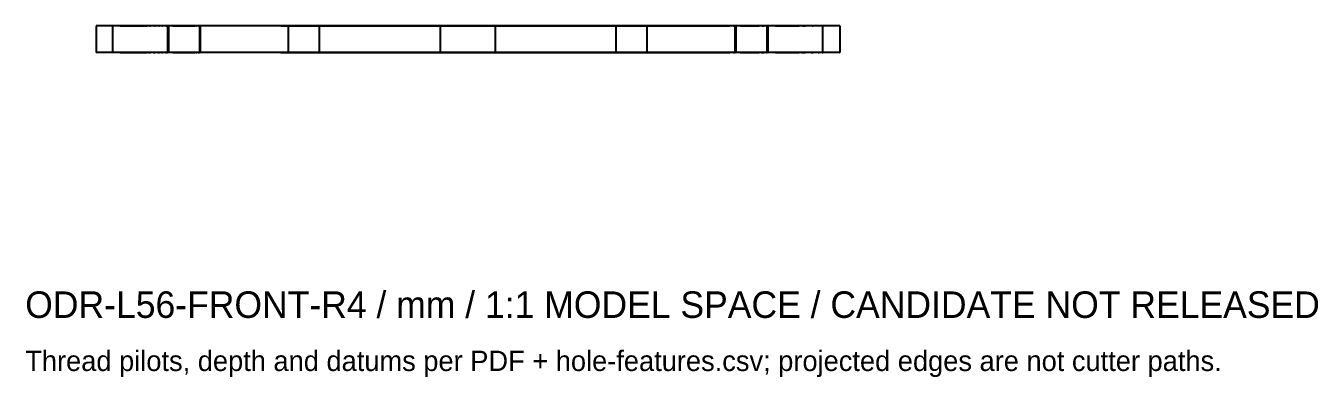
# Model space of a CAD drawing. Header units: millimetres. Extents: x -50 to 202, y -197 to 42.
# Drawn here: x -49.9 to 96, y -196.7 to -157 of the extents above; entities that cross this region are included whole.
import ezdxf

# ---------------------------------------------------------------- set-up
doc = ezdxf.new("R2010")
doc.units = ezdxf.units.MM
doc.layers.add('FRONT_XZ', color=7, linetype='Continuous')

msp = doc.modelspace()

# ---------------------------------------------------------------- linework, layer by layer
at = {"layer": 'FRONT_XZ'}
for p, q in [((-41.97, -157), (-42, -157)), ((-42, -157), (-42, -160)), ((-41.87, -157), (-41.97, -157)), ((-41.7, -157), (-41.87, -157)), ((-41.47, -157), (-41.7, -157)), ((-41.17, -157), (-41.47, -157)), ((-40.81, -157), (-41.17, -157)), ((-40.38, -157), (-40.81, -157)), ((-39.89, -157), (-40.38, -157)), ((-40.09, -157), (-40.1, -157)), ((-40.1, -160), (-40.1, -157)), ((-40.1, -157), (-40.1, -157)), ((-40.08, -157), (-40.09, -157)), ((-40.06, -157), (-40.08, -157)), ((-40.04, -157), (-40.06, -157)), ((-40.01, -157), (-40.04, -157)), ((-39.98, -157), (-40.01, -157)), ((-39.94, -157), (-39.98, -157)), ((-39.9, -157), (-39.94, -157)), ((-39.86, -157), (-39.9, -157)), ((-39.34, -157), (-39.89, -157)), ((-39.81, -157), (-39.86, -157)), ((-39.75, -157), (-39.81, -157)), ((-39.69, -157), (-39.75, -157)), ((-39.63, -157), (-39.69, -157)), ((-39.56, -157), (-39.63, -157)), ((-39.49, -157), (-39.56, -157)), ((-39.42, -157), (-39.49, -157)), ((-39.34, -157), (-39.42, -157)), ((-38.72, -157), (-39.34, -157)), ((-39.26, -157), (-39.34, -157)), ((-39.26, -157), (-39.17, -157)), ((-39.17, -157), (-39.08, -157)), ((-39.08, -157), (-38.99, -157)), ((-38.99, -157), (-38.89, -157)), ((-38.89, -157), (-38.79, -157)), ((-38.79, -157), (-38.69, -157)), ((-38.05, -157), (-38.72, -157)), ((-38.69, -157), (-38.59, -157)), ((-38.59, -157), (-38.48, -157)), ((-38.48, -157), (-38.37, -157)), ((-38.37, -157), (-38.26, -157)), ((-38.26, -157), (-38.14, -157)), ((-38.14, -157), (-38.03, -157)), ((-37.31, -157), (-38.05, -157)), ((-38.03, -157), (-37.91, -157)), ((-37.91, -157), (-37.79, -157)), ((-37.79, -157), (-37.67, -157)), ((-37.67, -157), (-37.55, -157)), ((-37.55, -157), (-37.43, -157)), ((-37.43, -157), (-37.31, -157)), ((-36.51, -157), (-37.31, -157)), ((-37.31, -157), (-37.18, -157)), ((-37.18, -157), (-37.06, -157)), ((-37.06, -157), (-36.94, -157)), ((-36.94, -157), (-36.82, -157)), ((-36.82, -157), (-36.69, -157)), ((-36.69, -157), (-36.57, -157)), ((-36.57, -157), (-36.45, -157)), ((-35.66, -157), (-36.51, -157)), ((-36.45, -157), (-36.33, -157)), ((-36.33, -157), (-36.21, -157)), ((-36.09, -157), (-36.21, -157)), ((-35.97, -157), (-36.09, -157)), ((-35.97, -157), (-35.86, -157)), ((-35.74, -157), (-35.86, -157)), ((-35.63, -157), (-35.74, -157)), ((-34.75, -157), (-35.66, -157)), ((-35.52, -157), (-35.63, -157)), ((-35.41, -157), (-35.52, -157)), ((-35.41, -157), (-35.31, -157)), ((-35.21, -157), (-35.31, -157)), ((-35.11, -157), (-35.21, -157)), ((-35.01, -157), (-35.11, -157)), ((-34.92, -157), (-35.01, -157)), ((-34.92, -157), (-34.83, -157)), ((-34.74, -157), (-34.83, -157)), ((-33.78, -157), (-34.75, -157)), ((-34.66, -157), (-34.74, -157)), ((-34.58, -157), (-34.66, -157)), ((-34.51, -157), (-34.58, -157)), ((-34.51, -157), (-34.44, -157)), ((-34.37, -157), (-34.44, -157)), ((-34.31, -157), (-34.37, -157)), ((-34.25, -157), (-34.31, -157)), ((-34.19, -157), (-34.25, -157)), ((-34.14, -157), (-34.19, -157)), ((-34.1, -157), (-34.14, -157)), ((-34.1, -157), (-34.06, -157)), ((-34.02, -157), (-34.06, -157)), ((-33.99, -157), (-34.02, -157)), ((-33.96, -157), (-33.99, -157)), ((-33.94, -157), (-33.96, -157)), ((-33.92, -157), (-33.94, -157)), ((-33.92, -157), (-33.91, -157)), ((-33.9, -157), (-33.91, -157)), ((-33.9, -160), (-33.9, -157)), ((-33.9, -157), (-33.9, -157)), ((-33.78, -157), (-33.79, -157)), ((-33.79, -157), (-33.79, -157)), ((-33.79, -160), (-33.79, -157)), ((-33.79, -157), (-33.79, -157)), ((-32.76, -157), (-33.78, -157)), ((-33.77, -157), (-33.78, -157)), ((-33.76, -157), (-33.77, -157)), ((-33.74, -157), (-33.76, -157)), ((-33.73, -157), (-33.74, -157)), ((-33.71, -157), (-33.73, -157)), ((-33.68, -157), (-33.71, -157)), ((-33.66, -157), (-33.68, -157)), ((-33.63, -157), (-33.66, -157)), ((-33.6, -157), (-33.63, -157)), ((-33.56, -157), (-33.6, -157)), ((-33.53, -157), (-33.56, -157)), ((-33.49, -157), (-33.53, -157)), ((-33.45, -157), (-33.49, -157)), ((-33.41, -157), (-33.45, -157)), ((-33.36, -157), (-33.41, -157)), ((-33.32, -157), (-33.36, -157)), ((-33.32, -157), (-33.27, -157)), ((-33.27, -157), (-33.22, -157)), ((-33.22, -157), (-33.16, -157)), ((-33.16, -157), (-33.11, -157)), ((-33.11, -157), (-33.05, -157)), ((-33.05, -157), (-33, -157)), ((-33, -157), (-32.94, -157)), ((-32.94, -157), (-32.88, -157)), ((-32.88, -157), (-32.82, -157)), ((-32.82, -157), (-32.75, -157)), ((-31.69, -157), (-32.76, -157)), ((-32.75, -157), (-32.69, -157)), ((-32.69, -157), (-32.62, -157)), ((-32.62, -157), (-32.56, -157)), ((-32.56, -157), (-32.49, -157)), ((-32.49, -157), (-32.42, -157)), ((-32.42, -157), (-32.35, -157)), ((-32.35, -157), (-32.29, -157)), ((-32.29, -157), (-32.22, -157)), ((-32.22, -157), (-32.15, -157)), ((-32.15, -157), (-32.08, -157)), ((-32.08, -157), (-32.01, -157)), ((-32.01, -157), (-31.94, -157)), ((-31.94, -157), (-31.87, -157)), ((-31.87, -157), (-31.8, -157)), ((-31.8, -157), (-31.73, -157)), ((-31.73, -157), (-31.66, -157)), ((-30.57, -157), (-31.69, -157)), ((-31.66, -157), (-31.6, -157)), ((-31.6, -157), (-31.53, -157)), ((-31.53, -157), (-31.46, -157)), ((-31.46, -157), (-31.4, -157)), ((-31.4, -157), (-31.33, -157)), ((-31.33, -157), (-31.27, -157)), ((-31.27, -157), (-31.21, -157)), ((-31.21, -157), (-31.15, -157)), ((-31.15, -157), (-31.09, -157)), ((-31.09, -157), (-31.03, -157)), ((-31.03, -157), (-30.98, -157)), ((-30.98, -157), (-30.92, -157)), ((-30.92, -157), (-30.87, -157)), ((-30.87, -157), (-30.82, -157)), ((-30.77, -157), (-30.82, -157)), ((-30.72, -157), (-30.77, -157)), ((-30.68, -157), (-30.72, -157)), ((-30.64, -157), (-30.68, -157)), ((-30.64, -157), (-30.6, -157)), ((-30.56, -157), (-30.6, -157)), ((-29.4, -157), (-30.57, -157)), ((-30.52, -157), (-30.56, -157)), ((-30.49, -157), (-30.52, -157)), ((-30.46, -157), (-30.49, -157)), ((-30.43, -157), (-30.46, -157)), ((-30.43, -157), (-30.4, -157)), ((-30.38, -157), (-30.4, -157)), ((-30.36, -157), (-30.38, -157)), ((-30.34, -157), (-30.36, -157)), ((-30.33, -157), (-30.34, -157)), ((-30.32, -157), (-30.33, -157)), ((-30.32, -157), (-30.31, -157)), ((-30.31, -157), (-30.3, -157)), ((-30.3, -157), (-30.29, -157)), ((-30.29, -160), (-30.29, -157)), ((-30.29, -157), (-30.29, -157)), ((-30.2, -160), (-30.2, -157)), ((-30.18, -157), (-30.2, -157)), ((-30.1, -157), (-30.18, -157)), ((-29.99, -157), (-30.1, -157)), ((-29.82, -157), (-29.99, -157)), ((-29.6, -157), (-29.82, -157)), ((-29.34, -157), (-29.6, -157)), ((-28.19, -157), (-29.4, -157)), ((-29.04, -157), (-29.34, -157)), ((-28.68, -157), (-29.04, -157)), ((-28.29, -157), (-28.68, -157)), ((-27.84, -157), (-28.29, -157)), ((-26.93, -157), (-28.19, -157)), ((-27.36, -157), (-27.84, -157)), ((-26.83, -157), (-27.36, -157)), ((-25.62, -157), (-26.93, -157)), ((-26.25, -157), (-26.83, -157)), ((-25.64, -157), (-26.25, -157)), ((-24.98, -157), (-25.64, -157)), ((-24.28, -157), (-25.62, -157)), ((-24.29, -157), (-24.98, -157)), ((-23.56, -157), (-24.29, -157)), ((-22.9, -157), (-24.28, -157)), ((-22.79, -157), (-23.56, -157)), ((-21.48, -157), (-22.9, -157)), ((-21.98, -157), (-22.79, -157)), ((-21.14, -157), (-21.98, -157)), ((-20.03, -157), (-21.48, -157)), ((-21.14, -157), (-20.27, -157)), ((-20.27, -157), (-19.36, -157)), ((-20.24, -157), (-20.25, -157)), ((-20.25, -160), (-20.25, -157)), ((-20.25, -157), (-20.25, -157)), ((-20.23, -157), (-20.24, -157)), ((-20.24, -157), (-20.24, -157)), ((-20.22, -157), (-20.23, -157)), ((-20.2, -157), (-20.22, -157)), ((-20.18, -157), (-20.2, -157)), ((-20.16, -157), (-20.18, -157)), ((-20.14, -157), (-20.16, -157)), ((-20.11, -157), (-20.14, -157)), ((-20.09, -157), (-20.11, -157)), ((-20.05, -157), (-20.09, -157)), ((-20.02, -157), (-20.05, -157)), ((-18.54, -157), (-20.03, -157)), ((-19.99, -157), (-20.02, -157)), ((-19.95, -157), (-19.99, -157)), ((-19.91, -157), (-19.95, -157)), ((-19.87, -157), (-19.91, -157)), ((-19.82, -157), (-19.87, -157)), ((-19.77, -157), (-19.82, -157)), ((-19.77, -157), (-19.73, -157)), ((-19.73, -157), (-19.67, -157)), ((-19.67, -157), (-19.62, -157)), ((-19.62, -157), (-19.57, -157)), ((-19.57, -157), (-19.51, -157)), ((-19.51, -157), (-19.45, -157)), ((-19.45, -157), (-19.4, -157)), ((-19.4, -157), (-19.33, -157)), ((-19.36, -157), (-18.42, -157)), ((-19.33, -157), (-19.27, -157)), ((-19.27, -157), (-19.21, -157)), ((-19.21, -157), (-19.15, -157)), ((-19.15, -157), (-19.08, -157)), ((-19.08, -157), (-19.01, -157)), ((-19.01, -157), (-18.95, -157)), ((-18.95, -157), (-18.88, -157)), ((-18.88, -157), (-18.81, -157)), ((-18.81, -157), (-18.74, -157)), ((-18.74, -157), (-18.67, -157)), ((-18.67, -157), (-18.6, -157)), ((-18.6, -157), (-18.53, -157)), ((-17.03, -157), (-18.54, -157)), ((-18.53, -157), (-18.47, -157)), ((-18.47, -157), (-18.4, -157)), ((-18.42, -157), (-17.46, -157)), ((-18.4, -157), (-18.33, -157)), ((-18.33, -157), (-18.26, -157)), ((-18.26, -157), (-18.19, -157)), ((-18.19, -157), (-18.12, -157)), ((-18.12, -157), (-18.05, -157)), ((-18.05, -157), (-17.99, -157)), ((-17.99, -157), (-17.92, -157)), ((-17.92, -157), (-17.85, -157)), ((-17.85, -157), (-17.79, -157)), ((-17.79, -157), (-17.73, -157)), ((-17.73, -157), (-17.67, -157)), ((-17.67, -157), (-17.6, -157)), ((-17.6, -157), (-17.55, -157)), ((-17.55, -157), (-17.49, -157)), ((-17.49, -157), (-17.43, -157)), ((-17.46, -157), (-16.46, -157)), ((-17.43, -157), (-17.38, -157)), ((-17.38, -157), (-17.33, -157)), ((-17.33, -157), (-17.27, -157)), ((-17.27, -157), (-17.23, -157)), ((-17.23, -157), (-17.18, -157)), ((-17.18, -157), (-17.13, -157)), ((-17.13, -157), (-17.09, -157)), ((-17.09, -157), (-17.05, -157)), ((-17.05, -157), (-17.01, -157)), ((-15.49, -157), (-17.03, -157)), ((-17.01, -157), (-16.98, -157)), ((-16.98, -157), (-16.95, -157)), ((-16.95, -157), (-16.91, -157)), ((-16.91, -157), (-16.89, -157)), ((-16.89, -157), (-16.86, -157)), ((-16.86, -157), (-16.84, -157)), ((-16.84, -157), (-16.82, -157)), ((-16.82, -157), (-16.8, -157)), ((-16.8, -157), (-16.78, -157)), ((-16.78, -157), (-16.77, -157)), ((-16.77, -157), (-16.76, -157)), ((-16.76, -157), (-16.76, -157)), ((-16.76, -157), (-16.75, -157)), ((-16.75, -160), (-16.75, -157)), ((-16.75, -157), (-16.75, -157)), ((-16.46, -157), (-15.45, -157)), ((-13.93, -157), (-15.49, -157)), ((-15.45, -157), (-14.4, -157)), ((-14.4, -157), (-13.33, -157)), ((-12.34, -157), (-13.93, -157)), ((-13.33, -157), (-12.25, -157)), ((-10.74, -157), (-12.34, -157)), ((-12.25, -157), (-11.14, -157)), ((-11.14, -157), (-10.01, -157)), ((-9.11, -157), (-10.74, -157)), ((-10.01, -157), (-8.87, -157)), ((-7.48, -157), (-9.11, -157)), ((-8.87, -157), (-7.72, -157)), ((-7.72, -157), (-6.55, -157)), ((-5.83, -157), (-7.48, -157)), ((-6.55, -157), (-5.38, -157)), ((-4.17, -157), (-5.83, -157)), ((-5.38, -157), (-4.19, -157)), ((-4.19, -157), (-3, -157)), ((-2.5, -157), (-4.17, -157)), ((-3.09, -157), (-3.1, -157)), ((-3.1, -160), (-3.1, -157)), ((-3.1, -157), (-3.1, -157)), ((-3.08, -157), (-3.09, -157)), ((-3.06, -157), (-3.08, -157)), ((-3.04, -157), (-3.06, -157)), ((-3.01, -157), (-3.04, -157)), ((-2.98, -157), (-3.01, -157)), ((-3, -157), (-1.8, -157)), ((-2.94, -157), (-2.98, -157)), ((-2.9, -157), (-2.94, -157)), ((-2.86, -157), (-2.9, -157)), ((-2.81, -157), (-2.86, -157)), ((-2.75, -157), (-2.81, -157)), ((-2.69, -157), (-2.75, -157)), ((-2.63, -157), (-2.69, -157)), ((-2.56, -157), (-2.63, -157)), ((-2.49, -157), (-2.56, -157)), ((-0.84, -157), (-2.5, -157)), ((-2.42, -157), (-2.49, -157)), ((-2.34, -157), (-2.42, -157)), ((-2.26, -157), (-2.34, -157)), ((-2.26, -157), (-2.17, -157)), ((-2.17, -157), (-2.08, -157)), ((-2.08, -157), (-1.99, -157)), ((-1.99, -157), (-1.89, -157)), ((-1.89, -157), (-1.79, -157)), ((-1.8, -157), (-0.6, -157)), ((-1.79, -157), (-1.69, -157)), ((-1.69, -157), (-1.59, -157)), ((-1.59, -157), (-1.48, -157)), ((-1.48, -157), (-1.37, -157)), ((-1.37, -157), (-1.26, -157)), ((-1.26, -157), (-1.14, -157)), ((-1.14, -157), (-1.03, -157)), ((-1.03, -157), (-0.91, -157)), ((-0.91, -157), (-0.79, -157)), ((0.84, -157), (-0.84, -157)), ((-0.79, -157), (-0.67, -157)), ((-0.67, -157), (-0.55, -157)), ((-0.6, -157), (0.6, -157)), ((-0.55, -157), (-0.43, -157)), ((-0.43, -157), (-0.31, -157)), ((-0.31, -157), (-0.18, -157)), ((-0.18, -157), (-0.06, -157)), ((-0.06, -157), (0.06, -157)), ((0.06, -157), (0.18, -157)), ((0.18, -157), (0.31, -157)), ((0.31, -157), (0.43, -157)), ((0.43, -157), (0.55, -157)), ((0.55, -157), (0.67, -157)), ((0.6, -157), (1.8, -157)), ((0.67, -157), (0.79, -157)), ((0.79, -157), (0.91, -157)), ((2.5, -157), (0.84, -157)), ((0.91, -157), (1.03, -157)), ((1.03, -157), (1.14, -157)), ((1.14, -157), (1.26, -157)), ((1.26, -157), (1.37, -157)), ((1.37, -157), (1.48, -157)), ((1.48, -157), (1.59, -157)), ((1.59, -157), (1.69, -157)), ((1.69, -157), (1.79, -157)), ((1.79, -157), (1.89, -157)), ((1.8, -157), (3, -157)), ((1.89, -157), (1.99, -157)), ((1.99, -157), (2.08, -157)), ((2.08, -157), (2.17, -157)), ((2.17, -157), (2.26, -157)), ((2.26, -157), (2.34, -157)), ((2.34, -157), (2.42, -157)), ((2.42, -157), (2.49, -157)), ((2.49, -157), (2.56, -157)), ((4.17, -157), (2.5, -157)), ((2.56, -157), (2.63, -157)), ((2.63, -157), (2.69, -157)), ((2.69, -157), (2.75, -157)), ((2.75, -157), (2.81, -157)), ((2.81, -157), (2.86, -157)), ((2.86, -157), (2.9, -157)), ((2.9, -157), (2.94, -157)), ((2.94, -157), (2.98, -157)), ((2.98, -157), (3.01, -157)), ((3, -157), (4.19, -157)), ((3.01, -157), (3.04, -157)), ((3.06, -157), (3.04, -157)), ((3.08, -157), (3.06, -157)), ((3.09, -157), (3.08, -157)), ((3.1, -157), (3.09, -157)), ((3.1, -160), (3.1, -157)), ((3.1, -157), (3.1, -157)), ((5.83, -157), (4.17, -157)), ((4.19, -157), (5.38, -157)), ((5.38, -157), (6.55, -157)), ((7.48, -157), (5.83, -157)), ((6.55, -157), (7.72, -157)), ((9.11, -157), (7.48, -157)), ((7.72, -157), (8.87, -157)), ((8.87, -157), (10.01, -157)), ((10.74, -157), (9.11, -157)), ((10.01, -157), (11.14, -157)), ((12.34, -157), (10.74, -157)), ((11.14, -157), (12.25, -157)), ((12.25, -157), (13.33, -157)), ((13.93, -157), (12.34, -157)), ((13.33, -157), (14.4, -157)), ((15.49, -157), (13.93, -157)), ((14.4, -157), (15.45, -157)), ((15.45, -157), (16.46, -157)), ((17.03, -157), (15.49, -157)), ((16.46, -157), (17.46, -157)), ((16.76, -157), (16.75, -157)), ((16.75, -160), (16.75, -157)), ((16.75, -157), (16.75, -157)), ((16.77, -157), (16.76, -157)), ((16.76, -157), (16.76, -157)), ((16.78, -157), (16.77, -157)), ((16.8, -157), (16.78, -157)), ((16.82, -157), (16.8, -157)), ((16.84, -157), (16.82, -157)), ((16.86, -157), (16.84, -157)), ((16.89, -157), (16.86, -157)), ((16.91, -157), (16.89, -157)), ((16.95, -157), (16.91, -157)), ((16.98, -157), (16.95, -157)), ((17.01, -157), (16.98, -157)), ((17.05, -157), (17.01, -157)), ((18.54, -157), (17.03, -157)), ((17.09, -157), (17.05, -157)), ((17.13, -157), (17.09, -157)), ((17.18, -157), (17.13, -157)), ((17.23, -157), (17.18, -157)), ((17.27, -157), (17.23, -157)), ((17.27, -157), (17.33, -157)), ((17.33, -157), (17.38, -157)), ((17.38, -157), (17.43, -157)), ((17.43, -157), (17.49, -157)), ((17.46, -157), (18.42, -157)), ((17.49, -157), (17.55, -157)), ((17.55, -157), (17.6, -157)), ((17.6, -157), (17.67, -157)), ((17.67, -157), (17.73, -157)), ((17.73, -157), (17.79, -157)), ((17.79, -157), (17.85, -157)), ((17.85, -157), (17.92, -157)), ((17.92, -157), (17.99, -157)), ((17.99, -157), (18.05, -157)), ((18.05, -157), (18.12, -157)), ((18.12, -157), (18.19, -157)), ((18.19, -157), (18.26, -157)), ((18.26, -157), (18.33, -157)), ((18.33, -157), (18.4, -157)), ((18.4, -157), (18.47, -157)), ((18.42, -157), (19.36, -157)), ((18.47, -157), (18.53, -157)), ((18.53, -157), (18.6, -157)), ((20.03, -157), (18.54, -157)), ((18.6, -157), (18.67, -157)), ((18.67, -157), (18.74, -157)), ((18.74, -157), (18.81, -157)), ((18.81, -157), (18.88, -157)), ((18.88, -157), (18.95, -157)), ((18.95, -157), (19.01, -157)), ((19.01, -157), (19.08, -157)), ((19.08, -157), (19.15, -157)), ((19.15, -157), (19.21, -157)), ((19.21, -157), (19.27, -157)), ((19.27, -157), (19.33, -157)), ((19.33, -157), (19.4, -157)), ((19.36, -157), (20.27, -157)), ((19.4, -157), (19.45, -157)), ((19.45, -157), (19.51, -157)), ((19.51, -157), (19.57, -157)), ((19.57, -157), (19.62, -157)), ((19.62, -157), (19.67, -157)), ((19.67, -157), (19.73, -157)), ((19.73, -157), (19.77, -157)), ((19.77, -157), (19.82, -157)), ((19.82, -157), (19.87, -157)), ((19.87, -157), (19.91, -157)), ((19.95, -157), (19.91, -157)), ((19.99, -157), (19.95, -157)), ((20.02, -157), (19.99, -157)), ((20.05, -157), (20.02, -157)), ((21.48, -157), (20.03, -157)), ((20.09, -157), (20.05, -157)), ((20.11, -157), (20.09, -157)), ((20.14, -157), (20.11, -157)), ((20.16, -157), (20.14, -157)), ((20.18, -157), (20.16, -157)), ((20.18, -157), (20.2, -157)), ((20.2, -157), (20.22, -157)), ((20.23, -157), (20.22, -157)), ((20.24, -157), (20.23, -157)), ((20.24, -157), (20.24, -157)), ((20.24, -157), (20.25, -157)), ((20.25, -160), (20.25, -157)), ((20.25, -157), (20.25, -157)), ((20.27, -157), (21.14, -157)), ((21.14, -157), (21.98, -157)), ((22.9, -157), (21.48, -157)), ((21.98, -157), (22.79, -157)), ((22.79, -157), (23.56, -157)), ((24.28, -157), (22.9, -157)), ((23.56, -157), (24.29, -157)), ((25.62, -157), (24.28, -157)), ((24.29, -157), (24.98, -157)), ((24.98, -157), (25.64, -157)), ((26.93, -157), (25.62, -157)), ((25.64, -157), (26.25, -157)), ((26.25, -157), (26.83, -157)), ((26.83, -157), (27.36, -157)), ((28.19, -157), (26.93, -157)), ((27.36, -157), (27.84, -157)), ((27.84, -157), (28.29, -157)), ((29.4, -157), (28.19, -157)), ((28.29, -157), (28.68, -157)), ((28.68, -157), (29.04, -157)), ((29.04, -157), (29.34, -157)), ((29.34, -157), (29.6, -157)), ((30.57, -157), (29.4, -157)), ((29.82, -157), (29.6, -157)), ((29.99, -157), (29.82, -157)), ((29.99, -157), (30.1, -157)), ((30.1, -157), (30.18, -157)), ((30.18, -157), (30.2, -157)), ((30.2, -160), (30.2, -157)), ((30.3, -157), (30.29, -157)), ((30.29, -160), (30.29, -157)), ((30.29, -157), (30.29, -157)), ((30.31, -157), (30.3, -157)), ((30.32, -157), (30.31, -157)), ((30.33, -157), (30.32, -157)), ((30.34, -157), (30.33, -157)), ((30.36, -157), (30.34, -157)), ((30.38, -157), (30.36, -157)), ((30.4, -157), (30.38, -157)), ((30.43, -157), (30.4, -157)), ((30.46, -157), (30.43, -157)), ((30.49, -157), (30.46, -157)), ((30.52, -157), (30.49, -157)), ((30.56, -157), (30.52, -157)), ((30.6, -157), (30.56, -157)), ((31.69, -157), (30.57, -157)), ((30.64, -157), (30.6, -157)), ((30.68, -157), (30.64, -157)), ((30.72, -157), (30.68, -157)), ((30.77, -157), (30.72, -157)), ((30.77, -157), (30.82, -157)), ((30.82, -157), (30.87, -157)), ((30.87, -157), (30.92, -157)), ((30.92, -157), (30.98, -157)), ((30.98, -157), (31.03, -157)), ((31.03, -157), (31.09, -157)), ((31.09, -157), (31.15, -157)), ((31.15, -157), (31.21, -157)), ((31.21, -157), (31.27, -157)), ((31.27, -157), (31.33, -157)), ((31.33, -157), (31.4, -157)), ((31.4, -157), (31.46, -157)), ((31.46, -157), (31.53, -157)), ((31.53, -157), (31.6, -157)), ((31.6, -157), (31.66, -157)), ((31.66, -157), (31.73, -157)), ((32.76, -157), (31.69, -157)), ((31.73, -157), (31.8, -157)), ((31.8, -157), (31.87, -157)), ((31.87, -157), (31.94, -157)), ((31.94, -157), (32.01, -157)), ((32.01, -157), (32.08, -157)), ((32.08, -157), (32.15, -157)), ((32.15, -157), (32.22, -157)), ((32.22, -157), (32.29, -157)), ((32.29, -157), (32.35, -157)), ((32.35, -157), (32.42, -157)), ((32.42, -157), (32.49, -157)), ((32.49, -157), (32.56, -157)), ((32.56, -157), (32.62, -157)), ((32.62, -157), (32.69, -157)), ((32.69, -157), (32.75, -157)), ((32.75, -157), (32.82, -157)), ((33.78, -157), (32.76, -157)), ((32.82, -157), (32.88, -157)), ((32.94, -157), (32.88, -157)), ((33, -157), (32.94, -157)), ((33.05, -157), (33, -157)), ((33.11, -157), (33.05, -157)), ((33.16, -157), (33.11, -157)), ((33.22, -157), (33.16, -157)), ((33.22, -157), (33.27, -157)), ((33.27, -157), (33.32, -157)), ((33.32, -157), (33.36, -157)), ((33.36, -157), (33.41, -157)), ((33.41, -157), (33.45, -157)), ((33.49, -157), (33.45, -157)), ((33.53, -157), (33.49, -157)), ((33.56, -157), (33.53, -157)), ((33.6, -157), (33.56, -157)), ((33.63, -157), (33.6, -157)), ((33.66, -157), (33.63, -157)), ((33.68, -157), (33.66, -157)), ((33.71, -157), (33.68, -157)), ((33.73, -157), (33.71, -157)), ((33.74, -157), (33.73, -157)), ((33.76, -157), (33.74, -157)), ((33.76, -157), (33.77, -157)), ((33.77, -157), (33.78, -157)), ((34.75, -157), (33.78, -157)), ((33.78, -157), (33.79, -157)), ((33.79, -157), (33.79, -157)), ((33.79, -160), (33.79, -157)), ((33.79, -157), (33.79, -157)), ((33.91, -157), (33.9, -157)), ((33.9, -160), (33.9, -157)), ((33.9, -157), (33.9, -157)), ((33.92, -157), (33.91, -157)), ((33.94, -157), (33.92, -157)), ((33.96, -157), (33.94, -157)), ((33.99, -157), (33.96, -157)), ((34.02, -157), (33.99, -157)), ((34.06, -157), (34.02, -157)), ((34.1, -157), (34.06, -157)), ((34.14, -157), (34.1, -157)), ((34.19, -157), (34.14, -157)), ((34.25, -157), (34.19, -157)), ((34.31, -157), (34.25, -157)), ((34.37, -157), (34.31, -157)), ((34.44, -157), (34.37, -157)), ((34.51, -157), (34.44, -157)), ((34.58, -157), (34.51, -157)), ((34.66, -157), (34.58, -157)), ((34.74, -157), (34.66, -157)), ((34.74, -157), (34.83, -157)), ((35.66, -157), (34.75, -157)), ((34.83, -157), (34.92, -157)), ((34.92, -157), (35.01, -157)), ((35.01, -157), (35.11, -157)), ((35.11, -157), (35.21, -157)), ((35.21, -157), (35.31, -157)), ((35.31, -157), (35.41, -157)), ((35.41, -157), (35.52, -157)), ((35.52, -157), (35.63, -157)), ((35.63, -157), (35.74, -157)), ((36.51, -157), (35.66, -157)), ((35.74, -157), (35.86, -157)), ((35.86, -157), (35.97, -157)), ((35.97, -157), (36.09, -157)), ((36.09, -157), (36.21, -157)), ((36.21, -157), (36.33, -157)), ((36.33, -157), (36.45, -157)), ((36.45, -157), (36.57, -157)), ((37.31, -157), (36.51, -157)), ((36.57, -157), (36.69, -157)), ((36.69, -157), (36.82, -157)), ((36.82, -157), (36.94, -157)), ((36.94, -157), (37.06, -157)), ((37.06, -157), (37.18, -157)), ((37.18, -157), (37.31, -157)), ((38.05, -157), (37.31, -157)), ((37.31, -157), (37.43, -157)), ((37.55, -157), (37.43, -157)), ((37.67, -157), (37.55, -157)), ((37.79, -157), (37.67, -157)), ((37.79, -157), (37.91, -157)), ((37.91, -157), (38.03, -157)), ((38.03, -157), (38.14, -157)), ((38.72, -157), (38.05, -157)), ((38.26, -157), (38.14, -157)), ((38.37, -157), (38.26, -157)), ((38.48, -157), (38.37, -157)), ((38.59, -157), (38.48, -157)), ((38.69, -157), (38.59, -157)), ((38.79, -157), (38.69, -157)), ((39.34, -157), (38.72, -157)), ((38.89, -157), (38.79, -157)), ((38.89, -157), (38.99, -157)), ((39.08, -157), (38.99, -157)), ((39.17, -157), (39.08, -157)), ((39.26, -157), (39.17, -157)), ((39.34, -157), (39.26, -157)), ((39.89, -157), (39.34, -157)), ((39.42, -157), (39.34, -157)), ((39.49, -157), (39.42, -157)), ((39.56, -157), (39.49, -157)), ((39.63, -157), (39.56, -157)), ((39.63, -157), (39.69, -157)), ((39.75, -157), (39.69, -157)), ((39.81, -157), (39.75, -157)), ((39.86, -157), (39.81, -157)), ((39.9, -157), (39.86, -157)), ((40.38, -157), (39.89, -157)), ((39.94, -157), (39.9, -157)), ((39.98, -157), (39.94, -157)), ((40.01, -157), (39.98, -157)), ((40.04, -157), (40.01, -157)), ((40.04, -157), (40.06, -157)), ((40.06, -157), (40.08, -157)), ((40.08, -157), (40.09, -157)), ((40.09, -157), (40.1, -157)), ((40.1, -160), (40.1, -157)), ((40.1, -157), (40.1, -157)), ((40.81, -157), (40.38, -157)), ((41.17, -157), (40.81, -157)), ((41.47, -157), (41.17, -157)), ((41.7, -157), (41.47, -157)), ((41.87, -157), (41.7, -157)), ((41.97, -157), (41.87, -157)), ((42, -157), (41.97, -157)), ((42, -157), (42, -160)), ((-41.97, -160), (-42, -160)), ((-41.87, -160), (-41.97, -160)), ((-41.7, -160), (-41.87, -160)), ((-41.47, -160), (-41.7, -160)), ((-41.17, -160), (-41.47, -160)), ((-40.81, -160), (-41.17, -160)), ((-40.38, -160), (-40.81, -160)), ((-39.89, -160), (-40.38, -160)), ((-40.09, -160), (-40.1, -160)), ((-40.1, -160), (-40.1, -160)), ((-40.08, -160), (-40.09, -160)), ((-40.06, -160), (-40.08, -160)), ((-40.04, -160), (-40.06, -160)), ((-40.01, -160), (-40.04, -160)), ((-39.98, -160), (-40.01, -160)), ((-39.94, -160), (-39.98, -160)), ((-39.9, -160), (-39.94, -160)), ((-39.86, -160), (-39.9, -160)), ((-39.34, -160), (-39.89, -160)), ((-39.81, -160), (-39.86, -160)), ((-39.75, -160), (-39.81, -160)), ((-39.69, -160), (-39.75, -160)), ((-39.63, -160), (-39.69, -160)), ((-39.56, -160), (-39.63, -160)), ((-39.49, -160), (-39.56, -160)), ((-39.42, -160), (-39.49, -160)), ((-39.34, -160), (-39.42, -160)), ((-38.72, -160), (-39.34, -160)), ((-39.26, -160), (-39.34, -160)), ((-39.26, -160), (-39.17, -160)), ((-39.17, -160), (-39.08, -160)), ((-39.08, -160), (-38.99, -160)), ((-38.99, -160), (-38.89, -160)), ((-38.89, -160), (-38.79, -160)), ((-38.79, -160), (-38.69, -160)), ((-38.05, -160), (-38.72, -160)), ((-38.69, -160), (-38.59, -160)), ((-38.59, -160), (-38.48, -160)), ((-38.48, -160), (-38.37, -160)), ((-38.37, -160), (-38.26, -160)), ((-38.26, -160), (-38.14, -160)), ((-38.14, -160), (-38.03, -160)), ((-37.31, -160), (-38.05, -160)), ((-38.03, -160), (-37.91, -160)), ((-37.91, -160), (-37.79, -160)), ((-37.79, -160), (-37.67, -160)), ((-37.67, -160), (-37.55, -160)), ((-37.55, -160), (-37.43, -160)), ((-37.43, -160), (-37.31, -160)), ((-36.51, -160), (-37.31, -160)), ((-37.31, -160), (-37.18, -160)), ((-37.18, -160), (-37.06, -160)), ((-37.06, -160), (-36.94, -160)), ((-36.94, -160), (-36.82, -160)), ((-36.82, -160), (-36.69, -160)), ((-36.69, -160), (-36.57, -160)), ((-36.57, -160), (-36.45, -160)), ((-35.66, -160), (-36.51, -160)), ((-36.45, -160), (-36.33, -160)), ((-36.33, -160), (-36.21, -160)), ((-36.09, -160), (-36.21, -160)), ((-36.09, -160), (-35.97, -160)), ((-35.97, -160), (-35.86, -160)), ((-35.74, -160), (-35.86, -160)), ((-35.63, -160), (-35.74, -160)), ((-34.75, -160), (-35.66, -160)), ((-35.52, -160), (-35.63, -160)), ((-35.52, -160), (-35.41, -160)), ((-35.41, -160), (-35.31, -160)), ((-35.21, -160), (-35.31, -160)), ((-35.11, -160), (-35.21, -160)), ((-35.01, -160), (-35.11, -160)), ((-35.01, -160), (-34.92, -160)), ((-34.92, -160), (-34.83, -160)), ((-34.74, -160), (-34.83, -160)), ((-33.78, -160), (-34.75, -160)), ((-34.66, -160), (-34.74, -160)), ((-34.58, -160), (-34.66, -160)), ((-34.58, -160), (-34.51, -160)), ((-34.51, -160), (-34.44, -160)), ((-34.37, -160), (-34.44, -160)), ((-34.31, -160), (-34.37, -160)), ((-34.25, -160), (-34.31, -160)), ((-34.19, -160), (-34.25, -160)), ((-34.14, -160), (-34.19, -160)), ((-34.14, -160), (-34.1, -160)), ((-34.1, -160), (-34.06, -160)), ((-34.02, -160), (-34.06, -160)), ((-33.99, -160), (-34.02, -160)), ((-33.96, -160), (-33.99, -160)), ((-33.94, -160), (-33.96, -160)), ((-33.94, -160), (-33.92, -160)), ((-33.92, -160), (-33.91, -160)), ((-33.9, -160), (-33.91, -160)), ((-33.9, -160), (-33.9, -160)), ((-33.78, -160), (-33.79, -160)), ((-33.79, -160), (-33.79, -160)), ((-33.79, -160), (-33.79, -160)), ((-32.76, -160), (-33.78, -160)), ((-33.77, -160), (-33.78, -160)), ((-33.76, -160), (-33.77, -160)), ((-33.74, -160), (-33.76, -160)), ((-33.73, -160), (-33.74, -160)), ((-33.71, -160), (-33.73, -160)), ((-33.68, -160), (-33.71, -160)), ((-33.66, -160), (-33.68, -160)), ((-33.63, -160), (-33.66, -160)), ((-33.6, -160), (-33.63, -160)), ((-33.56, -160), (-33.6, -160)), ((-33.53, -160), (-33.56, -160)), ((-33.49, -160), (-33.53, -160)), ((-33.45, -160), (-33.49, -160)), ((-33.41, -160), (-33.45, -160)), ((-33.36, -160), (-33.41, -160)), ((-33.32, -160), (-33.36, -160)), ((-33.32, -160), (-33.27, -160)), ((-33.27, -160), (-33.22, -160)), ((-33.22, -160), (-33.16, -160)), ((-33.16, -160), (-33.11, -160)), ((-33.11, -160), (-33.05, -160)), ((-33.05, -160), (-33, -160)), ((-33, -160), (-32.94, -160)), ((-32.94, -160), (-32.88, -160)), ((-32.88, -160), (-32.82, -160)), ((-32.82, -160), (-32.75, -160)), ((-31.69, -160), (-32.76, -160)), ((-32.75, -160), (-32.69, -160)), ((-32.69, -160), (-32.62, -160)), ((-32.62, -160), (-32.56, -160)), ((-32.56, -160), (-32.49, -160)), ((-32.49, -160), (-32.42, -160)), ((-32.42, -160), (-32.35, -160)), ((-32.35, -160), (-32.29, -160)), ((-32.29, -160), (-32.22, -160)), ((-32.22, -160), (-32.15, -160)), ((-32.15, -160), (-32.08, -160)), ((-32.08, -160), (-32.01, -160)), ((-32.01, -160), (-31.94, -160)), ((-31.94, -160), (-31.87, -160)), ((-31.87, -160), (-31.8, -160)), ((-31.8, -160), (-31.73, -160)), ((-31.73, -160), (-31.66, -160)), ((-30.57, -160), (-31.69, -160)), ((-31.66, -160), (-31.6, -160)), ((-31.6, -160), (-31.53, -160)), ((-31.53, -160), (-31.46, -160)), ((-31.46, -160), (-31.4, -160)), ((-31.4, -160), (-31.33, -160)), ((-31.33, -160), (-31.27, -160)), ((-31.27, -160), (-31.21, -160)), ((-31.21, -160), (-31.15, -160)), ((-31.15, -160), (-31.09, -160)), ((-31.09, -160), (-31.03, -160)), ((-31.03, -160), (-30.98, -160)), ((-30.98, -160), (-30.92, -160)), ((-30.92, -160), (-30.87, -160)), ((-30.87, -160), (-30.82, -160)), ((-30.77, -160), (-30.82, -160)), ((-30.72, -160), (-30.77, -160)), ((-30.68, -160), (-30.72, -160)), ((-30.68, -160), (-30.64, -160)), ((-30.64, -160), (-30.6, -160)), ((-30.56, -160), (-30.6, -160)), ((-29.4, -160), (-30.57, -160)), ((-30.52, -160), (-30.56, -160)), ((-30.49, -160), (-30.52, -160)), ((-30.46, -160), (-30.49, -160)), ((-30.46, -160), (-30.43, -160)), ((-30.43, -160), (-30.4, -160)), ((-30.38, -160), (-30.4, -160)), ((-30.36, -160), (-30.38, -160)), ((-30.34, -160), (-30.36, -160)), ((-30.33, -160), (-30.34, -160)), ((-30.33, -160), (-30.32, -160)), ((-30.32, -160), (-30.31, -160)), ((-30.3, -160), (-30.31, -160)), ((-30.3, -160), (-30.29, -160)), ((-30.29, -160), (-30.29, -160)), ((-30.18, -160), (-30.2, -160)), ((-30.1, -160), (-30.18, -160)), ((-29.99, -160), (-30.1, -160)), ((-29.82, -160), (-29.99, -160)), ((-29.6, -160), (-29.82, -160)), ((-29.34, -160), (-29.6, -160)), ((-28.19, -160), (-29.4, -160)), ((-29.04, -160), (-29.34, -160)), ((-28.68, -160), (-29.04, -160)), ((-28.29, -160), (-28.68, -160)), ((-27.84, -160), (-28.29, -160)), ((-26.93, -160), (-28.19, -160)), ((-27.36, -160), (-27.84, -160)), ((-26.83, -160), (-27.36, -160)), ((-25.62, -160), (-26.93, -160)), ((-26.25, -160), (-26.83, -160)), ((-25.64, -160), (-26.25, -160)), ((-24.98, -160), (-25.64, -160)), ((-24.28, -160), (-25.62, -160)), ((-24.29, -160), (-24.98, -160)), ((-23.56, -160), (-24.29, -160)), ((-22.9, -160), (-24.28, -160)), ((-22.79, -160), (-23.56, -160)), ((-21.48, -160), (-22.9, -160)), ((-21.98, -160), (-22.79, -160)), ((-21.14, -160), (-21.98, -160)), ((-20.03, -160), (-21.48, -160)), ((-21.14, -160), (-20.27, -160)), ((-20.27, -160), (-19.36, -160)), ((-20.24, -160), (-20.25, -160)), ((-20.25, -160), (-20.25, -160)), ((-20.23, -160), (-20.24, -160)), ((-20.24, -160), (-20.24, -160)), ((-20.22, -160), (-20.23, -160)), ((-20.2, -160), (-20.22, -160)), ((-20.18, -160), (-20.2, -160)), ((-20.16, -160), (-20.18, -160)), ((-20.14, -160), (-20.16, -160)), ((-20.11, -160), (-20.14, -160)), ((-20.09, -160), (-20.11, -160)), ((-20.05, -160), (-20.09, -160)), ((-20.02, -160), (-20.05, -160)), ((-18.54, -160), (-20.03, -160)), ((-19.99, -160), (-20.02, -160)), ((-19.95, -160), (-19.99, -160)), ((-19.91, -160), (-19.95, -160)), ((-19.87, -160), (-19.91, -160)), ((-19.82, -160), (-19.87, -160)), ((-19.77, -160), (-19.82, -160)), ((-19.77, -160), (-19.73, -160)), ((-19.73, -160), (-19.67, -160)), ((-19.67, -160), (-19.62, -160)), ((-19.62, -160), (-19.57, -160)), ((-19.57, -160), (-19.51, -160)), ((-19.51, -160), (-19.45, -160)), ((-19.45, -160), (-19.4, -160)), ((-19.4, -160), (-19.33, -160)), ((-19.36, -160), (-18.42, -160)), ((-19.33, -160), (-19.27, -160)), ((-19.27, -160), (-19.21, -160)), ((-19.21, -160), (-19.15, -160)), ((-19.15, -160), (-19.08, -160)), ((-19.08, -160), (-19.01, -160)), ((-19.01, -160), (-18.95, -160)), ((-18.95, -160), (-18.88, -160)), ((-18.88, -160), (-18.81, -160)), ((-18.81, -160), (-18.74, -160)), ((-18.74, -160), (-18.67, -160)), ((-18.67, -160), (-18.6, -160)), ((-18.6, -160), (-18.53, -160)), ((-17.03, -160), (-18.54, -160)), ((-18.53, -160), (-18.47, -160)), ((-18.47, -160), (-18.4, -160)), ((-18.42, -160), (-17.46, -160)), ((-18.4, -160), (-18.33, -160)), ((-18.33, -160), (-18.26, -160)), ((-18.26, -160), (-18.19, -160)), ((-18.19, -160), (-18.12, -160)), ((-18.12, -160), (-18.05, -160)), ((-18.05, -160), (-17.99, -160)), ((-17.99, -160), (-17.92, -160)), ((-17.92, -160), (-17.85, -160)), ((-17.85, -160), (-17.79, -160)), ((-17.79, -160), (-17.73, -160)), ((-17.73, -160), (-17.67, -160)), ((-17.67, -160), (-17.6, -160)), ((-17.6, -160), (-17.55, -160)), ((-17.55, -160), (-17.49, -160)), ((-17.49, -160), (-17.43, -160)), ((-17.46, -160), (-16.46, -160)), ((-17.43, -160), (-17.38, -160)), ((-17.38, -160), (-17.33, -160)), ((-17.33, -160), (-17.27, -160)), ((-17.27, -160), (-17.23, -160)), ((-17.23, -160), (-17.18, -160)), ((-17.18, -160), (-17.13, -160)), ((-17.13, -160), (-17.09, -160)), ((-17.09, -160), (-17.05, -160)), ((-17.05, -160), (-17.01, -160)), ((-15.49, -160), (-17.03, -160)), ((-17.01, -160), (-16.98, -160)), ((-16.98, -160), (-16.95, -160)), ((-16.95, -160), (-16.91, -160)), ((-16.91, -160), (-16.89, -160)), ((-16.89, -160), (-16.86, -160)), ((-16.86, -160), (-16.84, -160)), ((-16.84, -160), (-16.82, -160)), ((-16.82, -160), (-16.8, -160)), ((-16.8, -160), (-16.78, -160)), ((-16.78, -160), (-16.77, -160)), ((-16.77, -160), (-16.76, -160)), ((-16.76, -160), (-16.76, -160)), ((-16.76, -160), (-16.75, -160)), ((-16.75, -160), (-16.75, -160)), ((-16.46, -160), (-15.45, -160)), ((-13.93, -160), (-15.49, -160)), ((-15.45, -160), (-14.4, -160)), ((-14.4, -160), (-13.33, -160)), ((-12.34, -160), (-13.93, -160)), ((-13.33, -160), (-12.25, -160)), ((-10.74, -160), (-12.34, -160)), ((-12.25, -160), (-11.14, -160)), ((-11.14, -160), (-10.01, -160)), ((-9.11, -160), (-10.74, -160)), ((-10.01, -160), (-8.87, -160)), ((-7.48, -160), (-9.11, -160)), ((-8.87, -160), (-7.72, -160)), ((-7.72, -160), (-6.55, -160)), ((-5.83, -160), (-7.48, -160)), ((-6.55, -160), (-5.38, -160)), ((-4.17, -160), (-5.83, -160)), ((-5.38, -160), (-4.19, -160)), ((-4.19, -160), (-3, -160)), ((-2.5, -160), (-4.17, -160)), ((-3.09, -160), (-3.1, -160)), ((-3.1, -160), (-3.1, -160)), ((-3.08, -160), (-3.09, -160)), ((-3.06, -160), (-3.08, -160)), ((-3.04, -160), (-3.06, -160)), ((-3.01, -160), (-3.04, -160)), ((-2.98, -160), (-3.01, -160)), ((-3, -160), (-1.8, -160)), ((-2.94, -160), (-2.98, -160)), ((-2.9, -160), (-2.94, -160)), ((-2.86, -160), (-2.9, -160)), ((-2.81, -160), (-2.86, -160)), ((-2.75, -160), (-2.81, -160)), ((-2.69, -160), (-2.75, -160)), ((-2.63, -160), (-2.69, -160)), ((-2.56, -160), (-2.63, -160)), ((-2.49, -160), (-2.56, -160)), ((-0.84, -160), (-2.5, -160)), ((-2.42, -160), (-2.49, -160)), ((-2.34, -160), (-2.42, -160)), ((-2.26, -160), (-2.34, -160)), ((-2.26, -160), (-2.17, -160)), ((-2.17, -160), (-2.08, -160)), ((-2.08, -160), (-1.99, -160)), ((-1.99, -160), (-1.89, -160)), ((-1.89, -160), (-1.79, -160)), ((-1.8, -160), (-0.6, -160)), ((-1.79, -160), (-1.69, -160)), ((-1.69, -160), (-1.59, -160)), ((-1.59, -160), (-1.48, -160)), ((-1.48, -160), (-1.37, -160)), ((-1.37, -160), (-1.26, -160)), ((-1.26, -160), (-1.14, -160)), ((-1.14, -160), (-1.03, -160)), ((-1.03, -160), (-0.91, -160)), ((-0.91, -160), (-0.79, -160)), ((0.84, -160), (-0.84, -160)), ((-0.79, -160), (-0.67, -160)), ((-0.67, -160), (-0.55, -160)), ((-0.6, -160), (0.6, -160)), ((-0.55, -160), (-0.43, -160)), ((-0.43, -160), (-0.31, -160)), ((-0.31, -160), (-0.18, -160)), ((-0.18, -160), (-0.06, -160)), ((-0.06, -160), (0.06, -160)), ((0.06, -160), (0.18, -160)), ((0.18, -160), (0.31, -160)), ((0.31, -160), (0.43, -160)), ((0.43, -160), (0.55, -160)), ((0.55, -160), (0.67, -160)), ((0.6, -160), (1.8, -160)), ((0.67, -160), (0.79, -160)), ((0.79, -160), (0.91, -160)), ((2.5, -160), (0.84, -160)), ((0.91, -160), (1.03, -160)), ((1.03, -160), (1.14, -160)), ((1.14, -160), (1.26, -160)), ((1.26, -160), (1.37, -160)), ((1.37, -160), (1.48, -160)), ((1.48, -160), (1.59, -160)), ((1.59, -160), (1.69, -160)), ((1.69, -160), (1.79, -160)), ((1.79, -160), (1.89, -160)), ((1.8, -160), (3, -160)), ((1.89, -160), (1.99, -160)), ((1.99, -160), (2.08, -160)), ((2.08, -160), (2.17, -160)), ((2.17, -160), (2.26, -160)), ((2.26, -160), (2.34, -160)), ((2.34, -160), (2.42, -160)), ((2.42, -160), (2.49, -160)), ((2.49, -160), (2.56, -160)), ((4.17, -160), (2.5, -160)), ((2.56, -160), (2.63, -160)), ((2.63, -160), (2.69, -160)), ((2.69, -160), (2.75, -160)), ((2.75, -160), (2.81, -160)), ((2.81, -160), (2.86, -160)), ((2.86, -160), (2.9, -160)), ((2.9, -160), (2.94, -160)), ((2.94, -160), (2.98, -160)), ((2.98, -160), (3.01, -160)), ((3, -160), (4.19, -160)), ((3.01, -160), (3.04, -160)), ((3.06, -160), (3.04, -160)), ((3.08, -160), (3.06, -160)), ((3.09, -160), (3.08, -160)), ((3.1, -160), (3.09, -160)), ((3.1, -160), (3.1, -160)), ((5.83, -160), (4.17, -160)), ((4.19, -160), (5.38, -160)), ((5.38, -160), (6.55, -160)), ((7.48, -160), (5.83, -160)), ((6.55, -160), (7.72, -160)), ((9.11, -160), (7.48, -160)), ((7.72, -160), (8.87, -160)), ((8.87, -160), (10.01, -160)), ((10.74, -160), (9.11, -160)), ((10.01, -160), (11.14, -160)), ((12.34, -160), (10.74, -160)), ((11.14, -160), (12.25, -160)), ((12.25, -160), (13.33, -160)), ((13.93, -160), (12.34, -160)), ((13.33, -160), (14.4, -160)), ((15.49, -160), (13.93, -160)), ((14.4, -160), (15.45, -160)), ((15.45, -160), (16.46, -160)), ((17.03, -160), (15.49, -160)), ((16.46, -160), (17.46, -160)), ((16.76, -160), (16.75, -160)), ((16.75, -160), (16.75, -160)), ((16.77, -160), (16.76, -160)), ((16.76, -160), (16.76, -160)), ((16.78, -160), (16.77, -160)), ((16.8, -160), (16.78, -160)), ((16.82, -160), (16.8, -160)), ((16.84, -160), (16.82, -160)), ((16.86, -160), (16.84, -160)), ((16.89, -160), (16.86, -160)), ((16.91, -160), (16.89, -160)), ((16.95, -160), (16.91, -160)), ((16.98, -160), (16.95, -160)), ((17.01, -160), (16.98, -160)), ((17.05, -160), (17.01, -160)), ((18.54, -160), (17.03, -160)), ((17.09, -160), (17.05, -160)), ((17.13, -160), (17.09, -160)), ((17.18, -160), (17.13, -160)), ((17.23, -160), (17.18, -160)), ((17.27, -160), (17.23, -160)), ((17.27, -160), (17.33, -160)), ((17.33, -160), (17.38, -160)), ((17.38, -160), (17.43, -160)), ((17.43, -160), (17.49, -160)), ((17.46, -160), (18.42, -160)), ((17.49, -160), (17.55, -160)), ((17.55, -160), (17.6, -160)), ((17.6, -160), (17.67, -160)), ((17.67, -160), (17.73, -160)), ((17.73, -160), (17.79, -160)), ((17.79, -160), (17.85, -160)), ((17.85, -160), (17.92, -160)), ((17.92, -160), (17.99, -160)), ((17.99, -160), (18.05, -160)), ((18.05, -160), (18.12, -160)), ((18.12, -160), (18.19, -160)), ((18.19, -160), (18.26, -160)), ((18.26, -160), (18.33, -160)), ((18.33, -160), (18.4, -160)), ((18.4, -160), (18.47, -160)), ((18.42, -160), (19.36, -160)), ((18.47, -160), (18.53, -160)), ((18.53, -160), (18.6, -160)), ((20.03, -160), (18.54, -160)), ((18.6, -160), (18.67, -160)), ((18.67, -160), (18.74, -160)), ((18.74, -160), (18.81, -160)), ((18.81, -160), (18.88, -160)), ((18.88, -160), (18.95, -160)), ((18.95, -160), (19.01, -160)), ((19.01, -160), (19.08, -160)), ((19.08, -160), (19.15, -160)), ((19.15, -160), (19.21, -160)), ((19.21, -160), (19.27, -160)), ((19.27, -160), (19.33, -160)), ((19.33, -160), (19.4, -160)), ((19.36, -160), (20.27, -160)), ((19.4, -160), (19.45, -160)), ((19.45, -160), (19.51, -160)), ((19.51, -160), (19.57, -160)), ((19.57, -160), (19.62, -160)), ((19.62, -160), (19.67, -160)), ((19.67, -160), (19.73, -160)), ((19.73, -160), (19.77, -160)), ((19.77, -160), (19.82, -160)), ((19.82, -160), (19.87, -160)), ((19.87, -160), (19.91, -160)), ((19.95, -160), (19.91, -160)), ((19.99, -160), (19.95, -160)), ((20.02, -160), (19.99, -160)), ((20.05, -160), (20.02, -160)), ((21.48, -160), (20.03, -160)), ((20.09, -160), (20.05, -160)), ((20.11, -160), (20.09, -160)), ((20.14, -160), (20.11, -160)), ((20.16, -160), (20.14, -160)), ((20.16, -160), (20.18, -160)), ((20.18, -160), (20.2, -160)), ((20.2, -160), (20.22, -160)), ((20.23, -160), (20.22, -160)), ((20.24, -160), (20.23, -160)), ((20.24, -160), (20.24, -160)), ((20.24, -160), (20.25, -160)), ((20.25, -160), (20.25, -160)), ((20.27, -160), (21.14, -160)), ((21.14, -160), (21.98, -160)), ((22.9, -160), (21.48, -160)), ((21.98, -160), (22.79, -160)), ((22.79, -160), (23.56, -160)), ((24.28, -160), (22.9, -160)), ((23.56, -160), (24.29, -160)), ((25.62, -160), (24.28, -160)), ((24.29, -160), (24.98, -160)), ((24.98, -160), (25.64, -160)), ((26.93, -160), (25.62, -160)), ((25.64, -160), (26.25, -160)), ((26.25, -160), (26.83, -160)), ((26.83, -160), (27.36, -160)), ((28.19, -160), (26.93, -160)), ((27.36, -160), (27.84, -160)), ((27.84, -160), (28.29, -160)), ((29.4, -160), (28.19, -160)), ((28.29, -160), (28.68, -160)), ((28.68, -160), (29.04, -160)), ((29.04, -160), (29.34, -160)), ((29.34, -160), (29.6, -160)), ((30.57, -160), (29.4, -160)), ((29.82, -160), (29.6, -160)), ((29.99, -160), (29.82, -160)), ((29.99, -160), (30.1, -160)), ((30.1, -160), (30.18, -160)), ((30.18, -160), (30.2, -160)), ((30.3, -160), (30.29, -160)), ((30.29, -160), (30.29, -160)), ((30.31, -160), (30.3, -160)), ((30.32, -160), (30.31, -160)), ((30.33, -160), (30.32, -160)), ((30.34, -160), (30.33, -160)), ((30.36, -160), (30.34, -160)), ((30.38, -160), (30.36, -160)), ((30.4, -160), (30.38, -160)), ((30.43, -160), (30.4, -160)), ((30.46, -160), (30.43, -160)), ((30.49, -160), (30.46, -160)), ((30.52, -160), (30.49, -160)), ((30.56, -160), (30.52, -160)), ((30.6, -160), (30.56, -160)), ((31.69, -160), (30.57, -160)), ((30.64, -160), (30.6, -160)), ((30.68, -160), (30.64, -160)), ((30.72, -160), (30.68, -160)), ((30.77, -160), (30.72, -160)), ((30.77, -160), (30.82, -160)), ((30.82, -160), (30.87, -160)), ((30.87, -160), (30.92, -160)), ((30.92, -160), (30.98, -160)), ((30.98, -160), (31.03, -160)), ((31.03, -160), (31.09, -160)), ((31.09, -160), (31.15, -160)), ((31.15, -160), (31.21, -160)), ((31.21, -160), (31.27, -160)), ((31.27, -160), (31.33, -160)), ((31.33, -160), (31.4, -160)), ((31.4, -160), (31.46, -160)), ((31.46, -160), (31.53, -160)), ((31.53, -160), (31.6, -160)), ((31.6, -160), (31.66, -160)), ((31.66, -160), (31.73, -160)), ((32.76, -160), (31.69, -160)), ((31.73, -160), (31.8, -160)), ((31.8, -160), (31.87, -160)), ((31.87, -160), (31.94, -160)), ((31.94, -160), (32.01, -160)), ((32.01, -160), (32.08, -160)), ((32.08, -160), (32.15, -160)), ((32.15, -160), (32.22, -160)), ((32.22, -160), (32.29, -160)), ((32.29, -160), (32.35, -160)), ((32.35, -160), (32.42, -160)), ((32.42, -160), (32.49, -160)), ((32.49, -160), (32.56, -160)), ((32.56, -160), (32.62, -160)), ((32.62, -160), (32.69, -160)), ((32.69, -160), (32.75, -160)), ((32.75, -160), (32.82, -160)), ((33.78, -160), (32.76, -160)), ((32.82, -160), (32.88, -160)), ((32.94, -160), (32.88, -160)), ((33, -160), (32.94, -160)), ((33.05, -160), (33, -160)), ((33.11, -160), (33.05, -160)), ((33.16, -160), (33.11, -160)), ((33.16, -160), (33.22, -160)), ((33.22, -160), (33.27, -160)), ((33.27, -160), (33.32, -160)), ((33.32, -160), (33.36, -160)), ((33.36, -160), (33.41, -160)), ((33.41, -160), (33.45, -160)), ((33.49, -160), (33.45, -160)), ((33.53, -160), (33.49, -160)), ((33.56, -160), (33.53, -160)), ((33.6, -160), (33.56, -160)), ((33.63, -160), (33.6, -160)), ((33.66, -160), (33.63, -160)), ((33.68, -160), (33.66, -160)), ((33.71, -160), (33.68, -160)), ((33.73, -160), (33.71, -160)), ((33.74, -160), (33.73, -160)), ((33.74, -160), (33.76, -160)), ((33.76, -160), (33.77, -160)), ((33.77, -160), (33.78, -160)), ((34.75, -160), (33.78, -160)), ((33.78, -160), (33.79, -160)), ((33.79, -160), (33.79, -160)), ((33.79, -160), (33.79, -160)), ((33.91, -160), (33.9, -160)), ((33.9, -160), (33.9, -160)), ((33.92, -160), (33.91, -160)), ((33.94, -160), (33.92, -160)), ((33.96, -160), (33.94, -160)), ((33.99, -160), (33.96, -160)), ((34.02, -160), (33.99, -160)), ((34.06, -160), (34.02, -160)), ((34.1, -160), (34.06, -160)), ((34.14, -160), (34.1, -160)), ((34.19, -160), (34.14, -160)), ((34.25, -160), (34.19, -160)), ((34.31, -160), (34.25, -160)), ((34.37, -160), (34.31, -160)), ((34.44, -160), (34.37, -160)), ((34.51, -160), (34.44, -160)), ((34.58, -160), (34.51, -160)), ((34.66, -160), (34.58, -160)), ((34.74, -160), (34.66, -160)), ((34.74, -160), (34.83, -160)), ((35.66, -160), (34.75, -160)), ((34.83, -160), (34.92, -160)), ((34.92, -160), (35.01, -160)), ((35.01, -160), (35.11, -160)), ((35.11, -160), (35.21, -160)), ((35.21, -160), (35.31, -160)), ((35.31, -160), (35.41, -160)), ((35.41, -160), (35.52, -160)), ((35.52, -160), (35.63, -160)), ((35.63, -160), (35.74, -160)), ((36.51, -160), (35.66, -160)), ((35.74, -160), (35.86, -160)), ((35.86, -160), (35.97, -160)), ((35.97, -160), (36.09, -160)), ((36.09, -160), (36.21, -160)), ((36.21, -160), (36.33, -160)), ((36.33, -160), (36.45, -160)), ((36.45, -160), (36.57, -160)), ((37.31, -160), (36.51, -160)), ((36.57, -160), (36.69, -160)), ((36.69, -160), (36.82, -160)), ((36.82, -160), (36.94, -160)), ((36.94, -160), (37.06, -160)), ((37.06, -160), (37.18, -160)), ((37.18, -160), (37.31, -160)), ((38.05, -160), (37.31, -160)), ((37.31, -160), (37.43, -160)), ((37.55, -160), (37.43, -160)), ((37.67, -160), (37.55, -160)), ((37.67, -160), (37.79, -160)), ((37.79, -160), (37.91, -160)), ((37.91, -160), (38.03, -160)), ((38.03, -160), (38.14, -160)), ((38.72, -160), (38.05, -160)), ((38.26, -160), (38.14, -160)), ((38.37, -160), (38.26, -160)), ((38.48, -160), (38.37, -160)), ((38.59, -160), (38.48, -160)), ((38.69, -160), (38.59, -160)), ((38.79, -160), (38.69, -160)), ((39.34, -160), (38.72, -160)), ((38.79, -160), (38.89, -160)), ((38.89, -160), (38.99, -160)), ((39.08, -160), (38.99, -160)), ((39.17, -160), (39.08, -160)), ((39.26, -160), (39.17, -160)), ((39.34, -160), (39.26, -160)), ((39.89, -160), (39.34, -160)), ((39.42, -160), (39.34, -160)), ((39.49, -160), (39.42, -160)), ((39.56, -160), (39.49, -160)), ((39.56, -160), (39.63, -160)), ((39.63, -160), (39.69, -160)), ((39.75, -160), (39.69, -160)), ((39.81, -160), (39.75, -160)), ((39.86, -160), (39.81, -160)), ((39.9, -160), (39.86, -160)), ((40.38, -160), (39.89, -160)), ((39.94, -160), (39.9, -160)), ((39.98, -160), (39.94, -160)), ((40.01, -160), (39.98, -160)), ((40.01, -160), (40.04, -160)), ((40.06, -160), (40.04, -160)), ((40.06, -160), (40.08, -160)), ((40.08, -160), (40.09, -160)), ((40.09, -160), (40.1, -160)), ((40.1, -160), (40.1, -160)), ((40.81, -160), (40.38, -160)), ((41.17, -160), (40.81, -160)), ((41.47, -160), (41.17, -160)), ((41.7, -160), (41.47, -160)), ((41.87, -160), (41.7, -160)), ((41.97, -160), (41.87, -160)), ((41.97, -160), (42, -160))]:
    msp.add_line(p, q, dxfattribs=at)

# ---------------------------------------------------------------- texts
for s, height, p in [('ODR-L56-FRONT-R4 / mm / 1:1 MODEL SPACE / CANDIDATE NOT RELEASED', 3, (-50, -190)), ('Thread pilots, depth and datums per PDF + hole-features.csv; projected edges are not cutter paths.', 2.3, (-50, -196))]:
    msp.add_text(s, height=height).set_placement(p)

doc.saveas('drawing.dxf')
